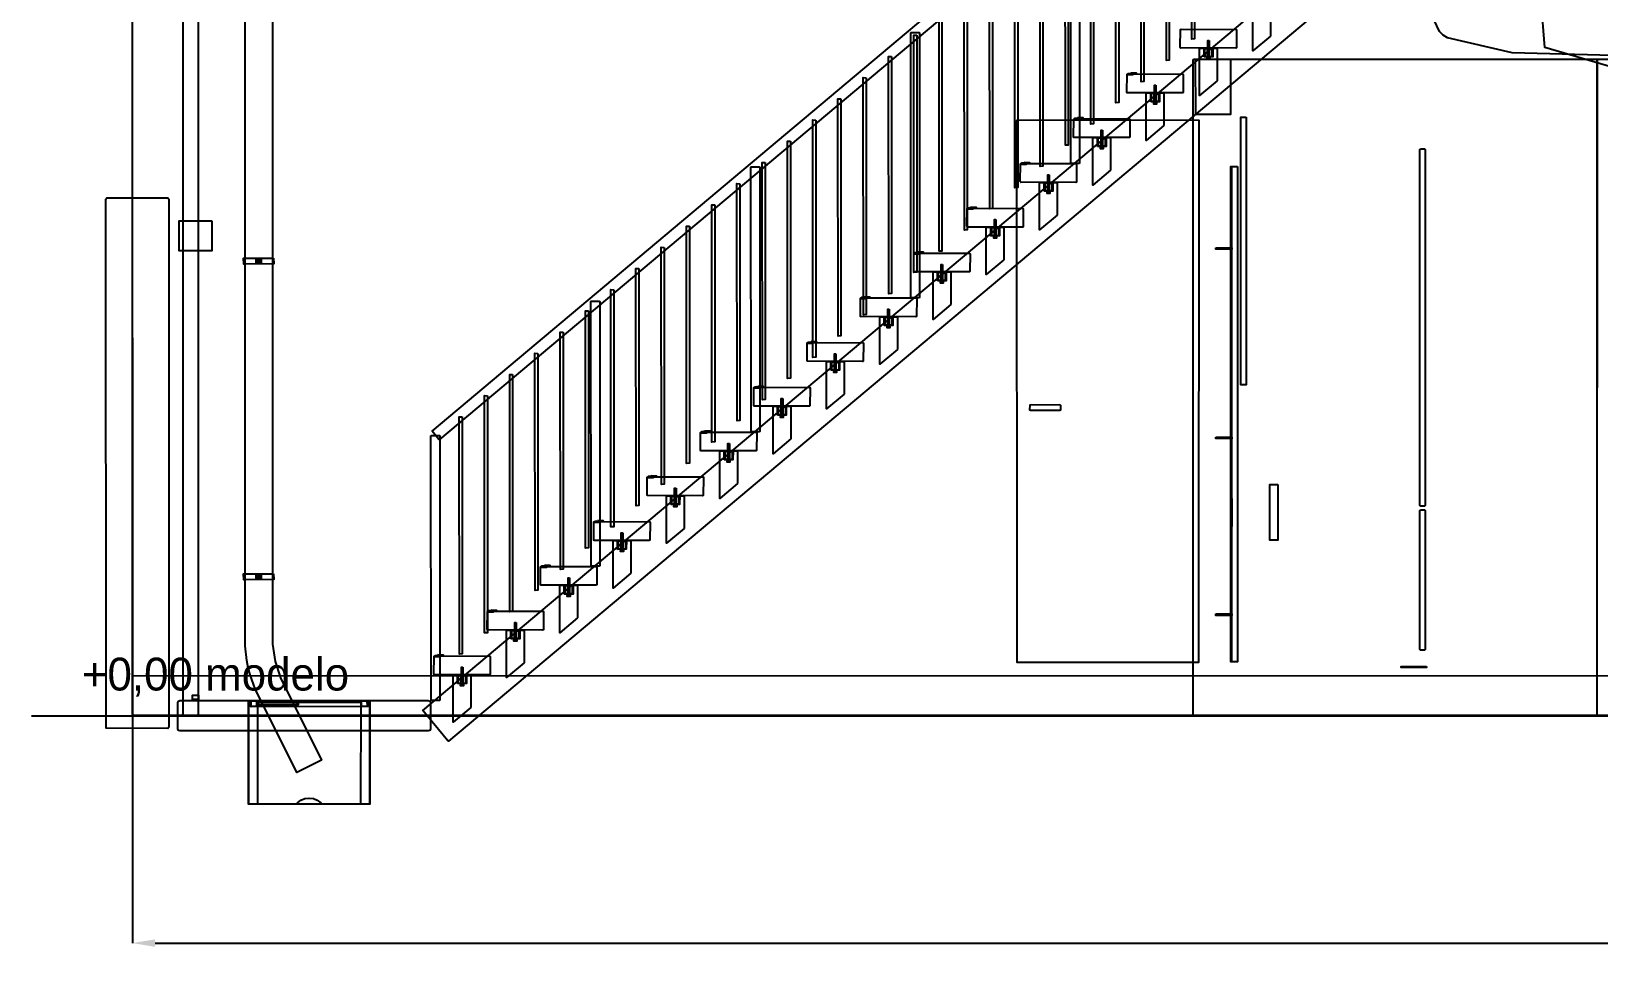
# Model space of a CAD drawing. Header units: metres. Extents: x 359.6 to 413.1, y -1 to 8.9.
# Drawn here: x 359.6 to 365.81, y -0.99 to 2.71 of the extents above; entities that cross this region are included whole.
import ezdxf

# ---------------------------------------------------------------- set-up
doc = ezdxf.new("R2010")
doc.units = ezdxf.units.M
for name, color, linetype in [('COTAS', 4, 'Continuous'), ('TEXTOS', 7, 'Continuous'), ('VISTA', 8, 'Continuous')]:
    doc.layers.add(name, color=color, linetype=linetype)
doc.dimstyles.get("Standard").update_dxf_attribs({"dimtxt": 2.5, "dimasz": 2.5, "dimexe": 1.25, "dimexo": 0.625, "dimtad": 1, "dimcen": 2.5, "dimazin": 3, "dimtfac": 1, "dimtmove": 0, "dimatfit": 3})

# ---------------------------------------------------------------- blocks, each defined once
blk = doc.blocks.new('_CLOSEDFILLED')
at = {"color": 0, "linetype": 'BYBLOCK'}
blk.add_solid([(-1, 0.164), (0, 0), (-1, -0.164)], dxfattribs=at)
blk = doc.blocks.new('*D1')
for p, q in [((360, 0), (360, -0.9)), ((372, 0), (372, -0.9)), ((360.09, -0.9), (365.87, -0.9)), ((366.13, -0.9), (371.91, -0.9))]:
    blk.add_line(p, q)
at = {"layer": 'Defpoints'}
for p in [(360, 0), (372, 0), (360, -0.9)]:
    blk.add_point(p, dxfattribs=at)
at = {"layer": 'COTAS', "xscale": 0.09, "yscale": 0.09, "rotation": 180}
blk.add_blockref('_CLOSEDFILLED', (360, -0.9), dxfattribs=at)
at = {"layer": 'COTAS', "xscale": 0.09, "yscale": 0.09}
blk.add_blockref('_CLOSEDFILLED', (372, -0.9), dxfattribs=at)
at = {"layer": 'COTAS', "insert": (366, -0.9), "char_height": 0.13, "attachment_point": 5}
blk.add_mtext('12', dxfattribs=at)

msp = doc.modelspace()

# ---------------------------------------------------------------- linework, layer by layer
at = {"layer": 'VISTA'}
msp.add_line((359.6, 0), (373.1, 0), dxfattribs=at)
for points in [[(366.555922, 2.59508), (365.46363, 2.625194), (365.208122, 2.684138), (365.190421, 2.694052), (365.176779, 2.709824), (365.154861, 2.753927), (365.154861, 2.753927), (365.102987, 2.846002), (365.096486, 2.862401), (365.097039, 2.88), (365.104609, 2.897599), (365.118679, 2.913998), (365.193068, 2.985687), (365.095, 3.08), (365.095, 8.7), (365.305, 8.7), (365.305, 3.08), (365.215427, 2.993856), (365.297012, 2.913998), (365.315065, 2.870303), (365.47637, 2.834806), (366.564078, 2.80492)], [(360.554652, 6.260019), (360.55531, 0.283766), (360.565171, 0.215385), (360.586904, 0.1498), (360.748846, -0.175577), (360.651154, -0.224423), (360.486596, 0.106554), (360.466416, 0.161932), (360.458829, 0.190281), (360.452927, 0.219028), (360.44619, 0.277585), (360.445348, 6.259981)]]:
    msp.add_lwpolyline(points, dxfattribs=at)
for points in [[(365.73, 8.7), (365.73, 3.13), (365.722639, 2.997972), (365.706949, 2.925148), (365.767016, 2.914248), (365.967277, 2.867657), (366.203037, 2.849971), (369.101975, 2.809988), (369.44, 2.81), (369.44, 2.49), (369.098025, 2.490012), (366.196962, 2.530029), (365.912724, 2.552343), (365.592983, 2.645752), (365.579212, 2.828046), (365.417361, 2.902028), (365.41, 3.13), (365.41, 8.7), (365.73, 8.7)], [(364.984357, 4.316056), (364.986751, 4.31586), (365.013249, 4.283966), (365.013021, 4.281573), (361.215643, 1.093944), (361.213249, 1.09414), (361.186862, 1.127231), (364.984357, 4.316056)], [(364.984357, 4.316056), (364.986751, 4.31586), (365.013249, 4.283966), (365.013021, 4.281573), (361.215643, 1.093944), (361.213249, 1.09414), (361.186862, 1.127231), (364.984357, 4.316056)], [(364.206, 3.6175), (364.206, 2.6795), (364.195, 2.678355), (364.194293, 3.618053), (364.206, 3.6175)], [(364.206, 3.6175), (364.206, 2.6795), (364.195, 2.678355), (364.194293, 3.618053), (364.206, 3.6175)], [(364.106, 3.533553), (364.106, 2.595552), (364.095, 2.594408), (364.094293, 3.534106), (364.106, 3.533553)], [(364.106, 3.533553), (364.106, 2.595552), (364.095, 2.594408), (364.094293, 3.534106), (364.106, 3.533553)], [(364.006, 3.449605), (364.006, 2.511605), (363.995, 2.51046), (363.994293, 3.450158), (364.006, 3.449605)], [(364.006, 3.449605), (364.006, 2.511605), (363.995, 2.51046), (363.994293, 3.450158), (364.006, 3.449605)], [(363.906, 3.365658), (363.906, 2.427658), (363.895, 2.426513), (363.894293, 3.366211), (363.906, 3.365658)], [(363.906, 3.365658), (363.906, 2.427658), (363.895, 2.426513), (363.894293, 3.366211), (363.906, 3.365658)], [(363.715833, 3.234736), (363.717533, 3.236459), (363.749133, 3.236875), (363.750833, 3.235197), (363.750833, 2.188597), (363.749133, 2.186874), (363.716682, 2.186948), (363.715833, 3.234736)], [(363.715833, 3.234736), (363.717533, 3.236459), (363.749133, 3.236875), (363.750833, 3.235197), (363.750833, 2.188597), (363.749133, 2.186874), (363.716682, 2.186948), (363.715833, 3.234736)], [(363.806, 3.281711), (363.806, 2.34371), (363.795, 2.342566), (363.794293, 3.282264), (363.806, 3.281711)], [(363.806, 3.281711), (363.806, 2.34371), (363.795, 2.342566), (363.794293, 3.282264), (363.806, 3.281711)], [(364.94773, 3.2099), (364.950124, 3.209703), (365.049876, 3.08964), (365.049648, 3.087247), (361.252269, -0.0999), (361.251311, -0.100297), (361.251294, -0.100069), (361.252069, -0.09966), (361.251813, -0.099354), (361.249876, -0.099703), (361.150235, 0.021556), (364.94773, 3.2099)], [(364.94773, 3.2099), (364.950124, 3.209703), (365.049876, 3.08964), (365.049648, 3.087247), (361.252269, -0.0999), (361.251311, -0.100297), (361.251294, -0.100069), (361.252069, -0.09966), (361.251813, -0.099354), (361.249876, -0.099703), (361.150235, 0.021556), (364.94773, 3.2099)], [(363.706, 3.197763), (363.706, 2.259763), (363.695, 2.258618), (363.694293, 3.198316), (363.706, 3.197763)], [(363.706, 3.197763), (363.706, 2.259763), (363.695, 2.258618), (363.694293, 3.198316), (363.706, 3.197763)], [(363.606, 3.113816), (363.606, 2.175816), (363.595, 2.174671), (363.594293, 3.114369), (363.606, 3.113816)], [(363.606, 3.113816), (363.606, 2.175816), (363.595, 2.174671), (363.594293, 3.114369), (363.606, 3.113816)], [(360, 2.9955), (360.0045, 3), (371.995501, 3), (372, 2.9955), (372, 0.0045), (371.995501, 0), (360.0045, 0), (360, 0.0045), (360, 2.9955)], [(360, 2.9955), (360.0045, 3), (360.2555, 3), (360.26, 2.9955), (360.26, 0.0045), (360.2555, 0), (360.001318, 0.001318), (360, 2.9955)], [(360, 2.9955), (360.0045, 3), (360.1955, 3), (360.2, 2.9955), (360.2, 0.0045), (360.1955, 0), (360.001318, 0.001318), (360, 2.9955)], [(360, 2.9955), (360.0045, 3), (360.2555, 3), (360.26, 2.9955), (360.26, 0.0045), (360.2555, 0), (360.001318, 0.001318), (360, 2.9955)], [(360, 2.9955), (360.001895, 2.999169), (365.9955, 3), (365.999169, 2.998105), (366, 0.0045), (365.998105, 0.000831), (360.001318, 0.001318), (360, 2.9955)], [(363.506, 3.029869), (363.506, 2.091868), (363.495, 2.090724), (363.494293, 3.030422), (363.506, 3.029869)], [(363.506, 3.029869), (363.506, 2.091868), (363.495, 2.090724), (363.494293, 3.030422), (363.506, 3.029869)], [(363.406, 2.945921), (363.406, 2.007921), (363.395, 2.006776), (363.394293, 2.946474), (363.406, 2.945921)], [(363.406, 2.945921), (363.406, 2.007921), (363.395, 2.006776), (363.394293, 2.946474), (363.406, 2.945921)], [(363.306, 2.861974), (363.306, 1.923974), (363.295, 1.922829), (363.294293, 2.862527), (363.306, 2.861974)], [(363.306, 2.861974), (363.306, 1.923974), (363.295, 1.922829), (363.294293, 2.862527), (363.306, 2.861974)], [(364.507222, 2.691326), (364.437222, 2.632563), (364.437222, 2.820556), (364.507222, 2.820556), (364.507222, 2.691326)], [(364.507222, 2.691326), (364.437222, 2.632563), (364.437222, 2.820556), (364.507222, 2.820556), (364.507222, 2.691326)], [(363.206, 2.778027), (363.206, 1.840026), (363.195, 1.838882), (363.194293, 2.778579), (363.206, 2.778027)], [(363.206, 2.778027), (363.206, 1.840026), (363.195, 1.838882), (363.194293, 2.778579), (363.206, 2.778027)], [(363.0825, 2.70307), (363.0842, 2.704792), (363.1158, 2.705208), (363.1175, 2.70353), (363.1175, 1.65693), (363.1158, 1.655208), (363.083348, 1.655281), (363.0825, 2.70307)], [(363.0825, 2.70307), (363.0842, 2.704792), (363.1158, 2.705208), (363.1175, 2.70353), (363.1175, 1.65693), (363.1158, 1.655208), (363.083348, 1.655281), (363.0825, 2.70307)], [(363.106, 2.694079), (363.106, 1.756079), (363.095, 1.754934), (363.094293, 2.694632), (363.106, 2.694079)], [(363.106, 2.694079), (363.106, 1.756079), (363.095, 1.754934), (363.094293, 2.694632), (363.106, 2.694079)], [(364.153056, 2.718333), (364.371193, 2.717687), (364.372667, 2.714833), (364.372021, 2.644807), (364.369167, 2.643333), (364.15103, 2.64398), (364.149556, 2.646833), (364.150202, 2.71686), (364.153056, 2.718333)], [(364.264111, 2.673333), (364.264111, 2.603333), (364.258111, 2.603333), (364.258513, 2.673333), (364.264111, 2.673333)], [(364.264111, 2.673333), (364.264111, 2.603333), (364.258111, 2.603333), (364.258513, 2.673333), (364.264111, 2.673333)], [(363.006, 2.610132), (363.006, 1.672132), (362.995, 1.670987), (362.994293, 2.610685), (363.006, 2.610132)], [(363.006, 2.610132), (363.006, 1.672132), (362.995, 1.670987), (362.994293, 2.610685), (363.006, 2.610132)], [(364.150844, 2.644622), (364.151302, 2.644363), (364.151302, 2.64508), (364.150844, 2.644622)], [(364.296111, 2.514104), (364.226111, 2.455341), (364.226111, 2.643333), (364.296111, 2.643333), (364.296111, 2.514104)], [(364.296111, 2.514104), (364.226111, 2.455341), (364.226111, 2.643333), (364.296111, 2.643333), (364.296111, 2.514104)], [(364.24369, 2.608334), (364.24369, 2.643333), (364.278533, 2.643333), (364.278312, 2.608481), (364.24369, 2.608334)], [(364.276111, 2.610833), (364.276111, 2.640834), (364.246111, 2.640834), (364.246382, 2.611187), (364.276111, 2.610833)], [(364.266611, 2.608333), (364.266611, 2.599334), (364.255611, 2.599334), (364.256348, 2.608333), (364.266611, 2.608333)], [(364.266611, 2.608333), (364.266611, 2.599334), (364.255611, 2.599334), (364.256348, 2.608333), (364.266611, 2.608333)], [(364.37092, 2.644363), (364.371636, 2.64508), (364.37092, 2.64508), (364.37092, 2.644363)], [(363.954145, 2.546111), (363.975445, 2.545411), (363.974745, 2.541111), (363.95365, 2.541811), (363.954145, 2.546111)], [(364.200831, 2.598105), (364.2045, 2.6), (365.798105, 2.599169), (365.8, 2.5955), (365.799169, 0.001895), (365.7955, 0), (364.201318, 0.001318), (364.200831, 2.598105)], [(364.213, 2.6), (364.349122, 2.599121), (364.349122, 2.380879), (364.210879, 2.380879), (364.21, 2.597), (364.213, 2.6)], [(365.9, 2.6), (365.9, 0), (365.8, 0), (365.8, 2.6), (365.9, 2.6)], [(362.906, 2.526184), (362.906, 1.588184), (362.895, 1.587039), (362.894293, 2.526737), (362.906, 2.526184)], [(362.906, 2.526184), (362.906, 1.588184), (362.895, 1.587039), (362.894293, 2.526737), (362.906, 2.526184)], [(363.941945, 2.541111), (364.160082, 2.540465), (364.161556, 2.537611), (364.16091, 2.467585), (364.158056, 2.466111), (363.939919, 2.466757), (363.938445, 2.469611), (363.939091, 2.539637), (363.941945, 2.541111)], [(363.940191, 2.539365), (363.940191, 2.540081), (363.939475, 2.539365), (363.940191, 2.539365)], [(363.961889, 2.543111), (363.961889, 2.537111), (363.943889, 2.537111), (363.943889, 2.543111), (363.961889, 2.543111)], [(364.053, 2.496111), (364.053, 2.426111), (364.047, 2.426111), (364.047402, 2.496111), (364.053, 2.496111)], [(364.053, 2.496111), (364.053, 2.426111), (364.047, 2.426111), (364.047402, 2.496111), (364.053, 2.496111)], [(364.160267, 2.539823), (364.159809, 2.540081), (364.159809, 2.539365), (364.160267, 2.539823)], [(362.806, 2.442237), (362.806, 1.504237), (362.795, 1.503092), (362.794293, 2.44279), (362.806, 2.442237)], [(362.806, 2.442237), (362.806, 1.504237), (362.795, 1.503092), (362.794293, 2.44279), (362.806, 2.442237)], [(363.939733, 2.467399), (363.940191, 2.467141), (363.940191, 2.467858), (363.939733, 2.467399)], [(364.085, 2.336882), (364.015, 2.278119), (364.015, 2.466111), (364.085, 2.466111), (364.085, 2.336882)], [(364.085, 2.336882), (364.015, 2.278119), (364.015, 2.466111), (364.085, 2.466111), (364.085, 2.336882)], [(364.032579, 2.431111), (364.032579, 2.466111), (364.067421, 2.466111), (364.067201, 2.431258), (364.032579, 2.431111)], [(364.065, 2.433611), (364.065, 2.463611), (364.035, 2.463611), (364.035, 2.433611), (364.065, 2.433611)], [(364.0555, 2.431111), (364.0555, 2.422111), (364.0445, 2.422111), (364.045237, 2.431111), (364.0555, 2.431111)], [(364.0555, 2.431111), (364.0555, 2.422111), (364.0445, 2.422111), (364.045237, 2.431111), (364.0555, 2.431111)], [(364.159809, 2.467141), (364.160525, 2.467858), (364.159809, 2.467858), (364.159809, 2.467141)], [(362.706, 2.358289), (362.706, 1.42029), (362.695, 1.419145), (362.694293, 2.358843), (362.706, 2.358289)], [(362.706, 2.358289), (362.706, 1.42029), (362.695, 1.419145), (362.694293, 2.358843), (362.706, 2.358289)], [(363.506373, 2.36), (364.223382, 2.358526), (364.222554, 0.210646), (363.503521, 0.211474), (363.502875, 2.3565), (363.506373, 2.36)], [(363.730833, 2.363889), (363.948971, 2.363243), (363.949798, 2.362415), (363.950444, 2.360389), (363.949798, 2.290363), (363.946944, 2.288889), (363.728807, 2.289535), (363.727333, 2.292389), (363.727979, 2.362415), (363.730833, 2.363889)], [(363.72908, 2.362142), (363.72908, 2.362859), (363.728364, 2.362142), (363.72908, 2.362142)], [(363.750778, 2.365889), (363.750778, 2.359889), (363.732778, 2.359889), (363.732778, 2.365889), (363.750778, 2.365889)], [(363.743033, 2.368889), (363.764333, 2.368189), (363.763633, 2.363889), (363.742538, 2.364589), (363.743033, 2.368889)], [(363.949156, 2.362601), (363.948698, 2.362859), (363.948698, 2.362142), (363.949156, 2.362601)], [(363.949417, 2.362525), (363.949417, 2.362525), (363.949156, 2.362601), (363.949417, 2.362525)], [(364.41, 2.37), (364.41, 1.31), (364.39, 1.31), (364.39, 2.37), (364.41, 2.37)], [(363.841889, 2.318889), (363.841889, 2.248889), (363.835889, 2.248889), (363.836291, 2.318889), (363.841889, 2.318889)], [(363.841889, 2.318889), (363.841889, 2.248889), (363.835889, 2.248889), (363.836291, 2.318889), (363.841889, 2.318889)], [(362.606, 2.274342), (362.606, 1.336342), (362.595, 1.335197), (362.594293, 2.274895), (362.606, 2.274342)], [(362.606, 2.274342), (362.606, 1.336342), (362.595, 1.335197), (362.594293, 2.274895), (362.606, 2.274342)], [(363.728621, 2.290177), (363.72908, 2.289919), (363.72908, 2.290635), (363.728621, 2.290177)], [(363.873889, 2.159659), (363.803889, 2.100896), (363.803889, 2.288889), (363.873889, 2.288889), (363.873889, 2.159659)], [(363.873889, 2.159659), (363.803889, 2.100896), (363.803889, 2.288889), (363.873889, 2.288889), (363.873889, 2.159659)], [(363.821467, 2.253889), (363.821467, 2.288889), (363.85631, 2.288889), (363.856089, 2.254036), (363.821467, 2.253889)], [(363.853889, 2.256389), (363.853889, 2.286389), (363.823889, 2.286389), (363.82416, 2.256742), (363.853889, 2.256389)], [(363.844389, 2.253889), (363.844389, 2.244889), (363.833389, 2.244889), (363.834126, 2.253889), (363.844389, 2.253889)], [(363.844389, 2.253889), (363.844389, 2.244889), (363.833389, 2.244889), (363.834126, 2.253889), (363.844389, 2.253889)], [(363.948698, 2.289919), (363.949414, 2.290635), (363.948698, 2.290635), (363.948698, 2.289919)], [(365.101, 2.245), (365.117, 2.245), (365.12, 2.242), (365.12, 0.833), (365.117, 0.83), (365.101, 0.83), (365.098, 0.833), (365.098, 2.242), (365.101, 2.245)], [(362.449167, 2.171403), (362.450867, 2.173126), (362.482467, 2.173541), (362.484167, 2.171864), (362.484167, 1.125264), (362.482467, 1.123541), (362.450015, 1.123615), (362.449167, 2.171403)], [(362.449167, 2.171403), (362.450867, 2.173126), (362.482467, 2.173541), (362.484167, 2.171864), (362.484167, 1.125264), (362.482467, 1.123541), (362.450015, 1.123615), (362.449167, 2.171403)], [(362.506, 2.190395), (362.506, 1.252395), (362.495, 1.25125), (362.494293, 2.190948), (362.506, 2.190395)], [(362.506, 2.190395), (362.506, 1.252395), (362.495, 1.25125), (362.494293, 2.190948), (362.506, 2.190395)], [(363.519722, 2.186666), (363.737859, 2.18602), (363.739333, 2.183167), (363.738687, 2.11314), (363.735833, 2.111667), (363.517696, 2.112313), (363.516222, 2.115167), (363.516868, 2.185193), (363.519722, 2.186666)], [(363.517969, 2.18492), (363.517969, 2.185637), (363.517252, 2.18492), (363.517969, 2.18492)], [(363.539667, 2.188667), (363.539667, 2.182667), (363.521667, 2.182667), (363.521667, 2.188667), (363.539667, 2.188667)], [(363.531922, 2.191667), (363.553222, 2.190967), (363.552522, 2.186666), (363.531427, 2.187366), (363.531922, 2.191667)], [(363.738045, 2.185378), (363.737587, 2.185637), (363.737587, 2.18492), (363.738045, 2.185378)], [(364.353, 2.175), (364.353, 0.213), (364.35, 0.213), (364.35, 2.175), (364.353, 2.175)], [(364.376, 2.175), (364.376, 0.213), (364.353, 0.213), (364.353, 2.175), (364.376, 2.175)], [(364.376, 2.175), (364.376, 0.213), (364.353, 0.213), (364.353, 2.175), (364.376, 2.175)], [(363.51751, 2.112955), (363.517969, 2.112697), (363.517969, 2.113413), (363.51751, 2.112955)], [(363.662778, 1.982437), (363.592778, 1.923674), (363.592778, 2.111667), (363.662778, 2.111667), (363.662778, 1.982437)], [(363.662778, 1.982437), (363.592778, 1.923674), (363.592778, 2.111667), (363.662778, 2.111667), (363.662778, 1.982437)], [(363.610356, 2.076667), (363.610356, 2.111667), (363.645199, 2.111667), (363.644978, 2.076814), (363.610356, 2.076667)], [(363.630778, 2.141667), (363.630778, 2.071667), (363.624778, 2.071667), (363.62518, 2.141667), (363.630778, 2.141667)], [(363.630778, 2.141667), (363.630778, 2.071667), (363.624778, 2.071667), (363.62518, 2.141667), (363.630778, 2.141667)], [(363.737587, 2.112697), (363.738303, 2.113413), (363.737587, 2.113413), (363.737587, 2.112697)], [(359.895, 2.0455), (359.8995, 2.05), (360.1405, 2.05), (360.145, 2.0455), (360.145, -0.0455), (360.1405, -0.05), (359.896318, -0.048682), (359.895, 2.0455)], [(362.406, 2.106447), (362.406, 1.168447), (362.395, 1.167303), (362.394293, 2.107001), (362.406, 2.106447)], [(362.406, 2.106447), (362.406, 1.168447), (362.395, 1.167303), (362.394293, 2.107001), (362.406, 2.106447)], [(363.642778, 2.079167), (363.642778, 2.109167), (363.612778, 2.109167), (363.613049, 2.07952), (363.642778, 2.079167)], [(363.633278, 2.076667), (363.633278, 2.067667), (363.622278, 2.067667), (363.623015, 2.076667), (363.633278, 2.076667)], [(363.633278, 2.076667), (363.633278, 2.067667), (363.622278, 2.067667), (363.623015, 2.076667), (363.633278, 2.076667)], [(362.306, 2.0225), (362.306, 1.0845), (362.295, 1.083355), (362.294293, 2.023053), (362.306, 2.0225)], [(362.306, 2.0225), (362.306, 1.0845), (362.295, 1.083355), (362.294293, 2.023053), (362.306, 2.0225)], [(363.306585, 2.008798), (363.308611, 2.009444), (363.526748, 2.008798), (363.528222, 2.005944), (363.527576, 1.935918), (363.524722, 1.934444), (363.306585, 1.935091), (363.305111, 1.937944), (363.305757, 2.007971), (363.306585, 2.008798)], [(363.306475, 2.008417), (363.306475, 2.008417), (363.306399, 2.008156), (363.306475, 2.008417)], [(363.306858, 2.007698), (363.306858, 2.008414), (363.306399, 2.008156), (363.306858, 2.007698)], [(363.328556, 2.011445), (363.328556, 2.005445), (363.310555, 2.005445), (363.310555, 2.011445), (363.328556, 2.011445)], [(363.320811, 2.014445), (363.342111, 2.013745), (363.341411, 2.009444), (363.320316, 2.010144), (363.320811, 2.014445)], [(363.526934, 2.008156), (363.526476, 2.008414), (363.526476, 2.007698), (363.526934, 2.008156)], [(360.314414, 1.959414), (360.314414, 1.840586), (360.185586, 1.840586), (360.185586, 1.959414), (360.314414, 1.959414)], [(362.206, 1.938553), (362.206, 1.000553), (362.195, 0.999408), (362.194293, 1.939106), (362.206, 1.938553)], [(362.206, 1.938553), (362.206, 1.000553), (362.195, 0.999408), (362.194293, 1.939106), (362.206, 1.938553)], [(363.306399, 1.935733), (363.306858, 1.935475), (363.306858, 1.936191), (363.306399, 1.935733)], [(363.306475, 1.935472), (363.306475, 1.935472), (363.306399, 1.935733), (363.306475, 1.935472)], [(363.451667, 1.805215), (363.381667, 1.746452), (363.381667, 1.934444), (363.451667, 1.934444), (363.451667, 1.805215)], [(363.451667, 1.805215), (363.381667, 1.746452), (363.381667, 1.934444), (363.451667, 1.934444), (363.451667, 1.805215)], [(363.399245, 1.899444), (363.399245, 1.934444), (363.434088, 1.934444), (363.433867, 1.899592), (363.399245, 1.899444)], [(363.431667, 1.901944), (363.431667, 1.931944), (363.401667, 1.931944), (363.401667, 1.901944), (363.431667, 1.901944)], [(363.419667, 1.964444), (363.419667, 1.894444), (363.413667, 1.894444), (363.414069, 1.964444), (363.419667, 1.964444)], [(363.419667, 1.964444), (363.419667, 1.894444), (363.413667, 1.894444), (363.414069, 1.964444), (363.419667, 1.964444)], [(363.526476, 1.935475), (363.527192, 1.936191), (363.526476, 1.936191), (363.526476, 1.935475)], [(363.422167, 1.899444), (363.422167, 1.890444), (363.411167, 1.890444), (363.411904, 1.899444), (363.422167, 1.899444)], [(363.422167, 1.899444), (363.422167, 1.890444), (363.411167, 1.890444), (363.411904, 1.899444), (363.422167, 1.899444)], [(360.559, 1.812), (360.56, 1.789), (360.441, 1.788), (360.440293, 1.811707), (360.559, 1.812)], [(360.559, 1.812), (360.56, 1.789), (360.441, 1.788), (360.440293, 1.811707), (360.559, 1.812)], [(360.509707, 1.809707), (360.509707, 1.790293), (360.490293, 1.790293), (360.490293, 1.809707), (360.509707, 1.809707)], [(360.50483, 1.801294), (360.501294, 1.79517), (360.49517, 1.798706), (360.498706, 1.80483), (360.50483, 1.801294)], [(362.106, 1.854605), (362.106, 0.916605), (362.095, 0.91546), (362.094293, 1.855158), (362.106, 1.854605)], [(362.106, 1.854605), (362.106, 0.916605), (362.095, 0.91546), (362.094293, 1.855158), (362.106, 1.854605)], [(363.0975, 1.832222), (363.315637, 1.831576), (363.317111, 1.828722), (363.316465, 1.758696), (363.313611, 1.757222), (363.095474, 1.757868), (363.094, 1.760722), (363.094646, 1.830748), (363.0975, 1.832222)], [(363.095746, 1.830476), (363.095746, 1.831192), (363.09503, 1.830476), (363.095746, 1.830476)], [(363.117445, 1.834222), (363.117445, 1.828222), (363.099444, 1.828222), (363.099444, 1.834222), (363.117445, 1.834222)], [(363.1097, 1.837222), (363.131, 1.836522), (363.1303, 1.832222), (363.109205, 1.832922), (363.1097, 1.837222)], [(363.315823, 1.830934), (363.315365, 1.831192), (363.315365, 1.830476), (363.315823, 1.830934)], [(364.29, 1.853), (364.354, 1.853), (364.354, 1.847), (364.29, 1.847402), (364.29, 1.853)], [(362.006, 1.770658), (362.006, 0.832658), (361.995, 0.831513), (361.994293, 1.771211), (362.006, 1.770658)], [(362.006, 1.770658), (362.006, 0.832658), (361.995, 0.831513), (361.994293, 1.771211), (362.006, 1.770658)], [(363.095288, 1.75851), (363.095746, 1.758252), (363.095746, 1.758969), (363.095288, 1.75851)], [(363.240556, 1.627993), (363.170555, 1.569229), (363.170555, 1.757222), (363.240556, 1.757222), (363.240556, 1.627993)], [(363.240556, 1.627993), (363.170555, 1.569229), (363.170555, 1.757222), (363.240556, 1.757222), (363.240556, 1.627993)], [(363.188134, 1.722222), (363.188134, 1.757222), (363.222977, 1.757222), (363.222756, 1.722369), (363.188134, 1.722222)], [(363.220556, 1.724722), (363.220556, 1.754722), (363.190555, 1.754722), (363.190826, 1.725075), (363.220556, 1.724722)], [(363.208555, 1.787222), (363.208555, 1.717222), (363.202555, 1.717222), (363.202957, 1.787222), (363.208555, 1.787222)], [(363.208555, 1.787222), (363.208555, 1.717222), (363.202555, 1.717222), (363.202957, 1.787222), (363.208555, 1.787222)], [(363.315365, 1.758252), (363.316081, 1.758969), (363.315365, 1.758969), (363.315365, 1.758252)], [(361.906, 1.686711), (361.906, 0.748711), (361.895, 0.747566), (361.894293, 1.687264), (361.906, 1.686711)], [(361.906, 1.686711), (361.906, 0.748711), (361.895, 0.747566), (361.894293, 1.687264), (361.906, 1.686711)], [(363.211056, 1.722222), (363.211056, 1.713222), (363.200055, 1.713222), (363.200792, 1.722222), (363.211056, 1.722222)], [(363.211056, 1.722222), (363.211056, 1.713222), (363.200055, 1.713222), (363.200792, 1.722222), (363.211056, 1.722222)], [(361.815833, 1.639736), (361.817533, 1.641459), (361.849133, 1.641875), (361.850833, 1.640197), (361.850833, 0.593597), (361.849133, 0.591875), (361.816682, 0.591948), (361.815833, 1.639736)], [(361.815833, 1.639736), (361.817533, 1.641459), (361.849133, 1.641875), (361.850833, 1.640197), (361.850833, 0.593597), (361.849133, 0.591875), (361.816682, 0.591948), (361.815833, 1.639736)], [(362.886389, 1.655), (363.104526, 1.654354), (363.106, 1.6515), (363.105354, 1.581474), (363.1025, 1.58), (362.884363, 1.580646), (362.883535, 1.581474), (362.882889, 1.5835), (362.883535, 1.653526), (362.886389, 1.655)], [(362.884635, 1.653254), (362.884635, 1.65397), (362.883919, 1.653254), (362.884635, 1.653254)], [(362.906333, 1.657), (362.906333, 1.651), (362.888333, 1.651), (362.888333, 1.657), (362.906333, 1.657)], [(362.898589, 1.66), (362.919889, 1.6593), (362.919189, 1.655), (362.898094, 1.6557), (362.898589, 1.66)], [(363.104712, 1.653712), (363.104254, 1.65397), (363.104254, 1.653254), (363.104712, 1.653712)], [(361.806, 1.602763), (361.806, 0.664763), (361.795, 0.663618), (361.794293, 1.603316), (361.806, 1.602763)], [(361.806, 1.602763), (361.806, 0.664763), (361.795, 0.663618), (361.794293, 1.603316), (361.806, 1.602763)], [(362.883916, 1.581364), (362.883916, 1.581364), (362.884177, 1.581288), (362.883916, 1.581364)], [(362.884177, 1.581288), (362.884635, 1.58103), (362.884635, 1.581746), (362.884177, 1.581288)], [(363.029444, 1.45077), (362.959444, 1.392007), (362.959444, 1.58), (363.029444, 1.58), (363.029444, 1.45077)], [(363.029444, 1.45077), (362.959444, 1.392007), (362.959444, 1.58), (363.029444, 1.58), (363.029444, 1.45077)], [(362.977023, 1.545), (362.977023, 1.58), (363.011866, 1.58), (363.011645, 1.545147), (362.977023, 1.545)], [(363.009444, 1.5475), (363.009444, 1.5775), (362.979444, 1.5775), (362.979444, 1.5475), (363.009444, 1.5475)], [(362.997444, 1.61), (362.997444, 1.54), (362.991444, 1.54), (362.991846, 1.61), (362.997444, 1.61)], [(362.997444, 1.61), (362.997444, 1.54), (362.991444, 1.54), (362.991846, 1.61), (362.997444, 1.61)], [(363.104254, 1.58103), (363.10497, 1.581746), (363.104254, 1.581746), (363.104254, 1.58103)], [(361.706, 1.518816), (361.706, 0.580816), (361.695, 0.579671), (361.694293, 1.519369), (361.706, 1.518816)], [(361.706, 1.518816), (361.706, 0.580816), (361.695, 0.579671), (361.694293, 1.519369), (361.706, 1.518816)], [(362.999944, 1.545), (362.999944, 1.536), (362.988944, 1.536), (362.989681, 1.545), (362.999944, 1.545)], [(362.999944, 1.545), (362.999944, 1.536), (362.988944, 1.536), (362.989681, 1.545), (362.999944, 1.545)], [(361.606, 1.434868), (361.606, 0.496868), (361.595, 0.495724), (361.594293, 1.435421), (361.606, 1.434868)], [(361.606, 1.434868), (361.606, 0.496868), (361.595, 0.495724), (361.594293, 1.435421), (361.606, 1.434868)], [(362.675278, 1.477778), (362.893415, 1.477132), (362.894889, 1.474278), (362.894243, 1.404252), (362.891389, 1.402778), (362.673252, 1.403424), (362.671778, 1.406278), (362.672424, 1.476304), (362.675278, 1.477778)], [(362.673524, 1.476031), (362.673524, 1.476748), (362.672808, 1.476031), (362.673524, 1.476031)], [(362.695222, 1.479778), (362.695222, 1.473778), (362.677222, 1.473778), (362.677222, 1.479778), (362.695222, 1.479778)], [(362.687478, 1.482778), (362.708778, 1.482078), (362.708078, 1.477778), (362.686983, 1.478478), (362.687478, 1.482778)], [(362.786333, 1.432778), (362.786333, 1.362778), (362.780333, 1.362778), (362.780735, 1.432778), (362.786333, 1.432778)], [(362.786333, 1.432778), (362.786333, 1.362778), (362.780333, 1.362778), (362.780735, 1.432778), (362.786333, 1.432778)], [(362.893601, 1.47649), (362.893142, 1.476748), (362.893142, 1.476031), (362.893601, 1.47649)], [(362.673066, 1.404066), (362.673524, 1.403808), (362.673524, 1.404524), (362.673066, 1.404066)], [(362.818333, 1.273548), (362.748333, 1.214785), (362.748333, 1.402778), (362.818333, 1.402778), (362.818333, 1.273548)], [(362.818333, 1.273548), (362.748333, 1.214785), (362.748333, 1.402778), (362.818333, 1.402778), (362.818333, 1.273548)], [(362.765912, 1.367778), (362.765912, 1.402778), (362.800755, 1.402778), (362.800534, 1.367925), (362.765912, 1.367778)], [(362.798333, 1.370278), (362.798333, 1.400278), (362.768333, 1.400278), (362.768604, 1.370631), (362.798333, 1.370278)], [(362.788833, 1.367778), (362.788833, 1.358778), (362.777833, 1.358778), (362.77857, 1.367778), (362.788833, 1.367778)], [(362.788833, 1.367778), (362.788833, 1.358778), (362.777833, 1.358778), (362.77857, 1.367778), (362.788833, 1.367778)], [(362.893142, 1.403808), (362.893859, 1.404524), (362.893142, 1.404524), (362.893142, 1.403808)], [(362.893862, 1.404142), (362.893601, 1.404066), (362.893862, 1.404142), (362.893862, 1.404142)], [(361.506, 1.350921), (361.506, 0.412921), (361.495, 0.411776), (361.494293, 1.351474), (361.506, 1.350921)], [(361.506, 1.350921), (361.506, 0.412921), (361.495, 0.411776), (361.494293, 1.351474), (361.506, 1.350921)], [(362.476367, 1.305556), (362.497667, 1.304856), (362.496967, 1.300556), (362.475872, 1.301256), (362.476367, 1.305556)], [(361.406, 1.266974), (361.406, 0.328974), (361.395, 0.327829), (361.394293, 1.267527), (361.406, 1.266974)], [(361.406, 1.266974), (361.406, 0.328974), (361.395, 0.327829), (361.394293, 1.267527), (361.406, 1.266974)], [(362.464167, 1.300556), (362.682304, 1.299909), (362.683778, 1.297056), (362.683132, 1.227029), (362.680278, 1.225556), (362.462141, 1.226202), (362.461313, 1.227029), (362.460667, 1.229056), (362.461313, 1.299082), (362.464167, 1.300556)], [(362.462413, 1.298809), (362.462413, 1.299525), (362.461697, 1.298809), (362.462413, 1.298809)], [(362.484111, 1.302556), (362.484111, 1.296556), (362.466111, 1.296556), (362.466111, 1.302556), (362.484111, 1.302556)], [(362.575222, 1.255556), (362.575222, 1.185556), (362.569222, 1.185556), (362.569624, 1.255556), (362.575222, 1.255556)], [(362.575222, 1.255556), (362.575222, 1.185556), (362.569222, 1.185556), (362.569624, 1.255556), (362.575222, 1.255556)], [(362.68249, 1.299267), (362.682031, 1.299525), (362.682031, 1.298809), (362.68249, 1.299267)], [(361.306, 1.183026), (361.306, 0.245026), (361.295, 0.243882), (361.294293, 1.183579), (361.306, 1.183026)], [(361.306, 1.183026), (361.306, 0.245026), (361.295, 0.243882), (361.294293, 1.183579), (361.306, 1.183026)], [(362.461694, 1.226919), (362.461694, 1.226919), (362.461955, 1.226844), (362.461694, 1.226919)], [(362.461955, 1.226844), (362.462413, 1.226586), (362.462413, 1.227302), (362.461955, 1.226844)], [(362.607222, 1.096326), (362.537222, 1.037563), (362.537222, 1.225556), (362.607222, 1.225556), (362.607222, 1.096326)], [(362.607222, 1.096326), (362.537222, 1.037563), (362.537222, 1.225556), (362.607222, 1.225556), (362.607222, 1.096326)], [(362.554801, 1.190555), (362.554801, 1.225556), (362.589644, 1.225556), (362.589423, 1.190703), (362.554801, 1.190555)], [(362.587222, 1.193056), (362.587222, 1.223055), (362.557222, 1.223055), (362.557493, 1.193408), (362.587222, 1.193056)], [(362.577722, 1.190556), (362.577722, 1.181556), (362.566722, 1.181556), (362.567459, 1.190556), (362.577722, 1.190556)], [(362.577722, 1.190556), (362.577722, 1.181556), (362.566722, 1.181556), (362.567459, 1.190556), (362.577722, 1.190556)], [(362.682031, 1.226586), (362.682748, 1.227302), (362.682031, 1.227302), (362.682031, 1.226586)], [(362.682751, 1.226919), (362.68249, 1.226844), (362.682751, 1.226919), (362.682751, 1.226919)], [(363.673239, 1.232), (363.675238, 1.23), (363.675238, 1.21), (363.673239, 1.208), (363.556417, 1.208), (363.554418, 1.21), (363.555003, 1.231414), (363.673239, 1.232)], [(362.253056, 1.123333), (362.471193, 1.122687), (362.472021, 1.12186), (362.472667, 1.119833), (362.472021, 1.049807), (362.469167, 1.048333), (362.251029, 1.04898), (362.249556, 1.051833), (362.250202, 1.12186), (362.253056, 1.123333)], [(362.251302, 1.121587), (362.251302, 1.122303), (362.250586, 1.121587), (362.251302, 1.121587)], [(362.273, 1.125333), (362.273, 1.119333), (362.255, 1.119333), (362.255, 1.125333), (362.273, 1.125333)], [(362.265256, 1.128333), (362.286556, 1.127633), (362.285856, 1.123333), (362.264761, 1.124033), (362.265256, 1.128333)], [(362.471379, 1.122045), (362.47092, 1.122303), (362.47092, 1.121587), (362.471379, 1.122045)], [(362.47164, 1.12197), (362.47164, 1.12197), (362.471379, 1.122045), (362.47164, 1.12197)], [(361.1825, 1.1083), (361.1842, 1.11), (361.2158, 1.110208), (361.2175, 1.10853), (361.2175, 0.06193), (361.2158, 0.060208), (361.183348, 0.0605), (361.1825, 1.1083)], [(361.1825, 1.1083), (361.1842, 1.11), (361.2158, 1.110208), (361.2175, 1.10853), (361.2175, 0.06193), (361.2158, 0.060208), (361.183348, 0.0605), (361.1825, 1.1083)], [(362.364111, 1.078333), (362.364111, 1.008333), (362.358111, 1.008333), (362.358513, 1.078333), (362.364111, 1.078333)], [(362.364111, 1.078333), (362.364111, 1.008333), (362.358111, 1.008333), (362.358513, 1.078333), (362.364111, 1.078333)], [(364.29, 1.103), (364.354, 1.103), (364.354, 1.097), (364.29, 1.097402), (364.29, 1.103)], [(362.250844, 1.049622), (362.251302, 1.049363), (362.251302, 1.05008), (362.250844, 1.049622)], [(362.396111, 0.919104), (362.326111, 0.860341), (362.326111, 1.048333), (362.396111, 1.048333), (362.396111, 0.919104)], [(362.396111, 0.919104), (362.326111, 0.860341), (362.326111, 1.048333), (362.396111, 1.048333), (362.396111, 0.919104)], [(362.34369, 1.013333), (362.34369, 1.048333), (362.378533, 1.048333), (362.378312, 1.013481), (362.34369, 1.013333)], [(362.376111, 1.015833), (362.376111, 1.045833), (362.346111, 1.045833), (362.346382, 1.016186), (362.376111, 1.015833)], [(362.366611, 1.013333), (362.366611, 1.004333), (362.355611, 1.004333), (362.356348, 1.013333), (362.366611, 1.013333)], [(362.366611, 1.013333), (362.366611, 1.004333), (362.355611, 1.004333), (362.356348, 1.013333), (362.366611, 1.013333)], [(362.47092, 1.049363), (362.471637, 1.05008), (362.47092, 1.05008), (362.47092, 1.049363)], [(362.041945, 0.946111), (362.260082, 0.945465), (362.261556, 0.942611), (362.26091, 0.872585), (362.258056, 0.871111), (362.039918, 0.871757), (362.038445, 0.874611), (362.039091, 0.944637), (362.041945, 0.946111)], [(362.039472, 0.944747), (362.039733, 0.944823), (362.039472, 0.944747), (362.039472, 0.944747)], [(362.040191, 0.944365), (362.040191, 0.945081), (362.039475, 0.944365), (362.040191, 0.944365)], [(362.061889, 0.948111), (362.061889, 0.942111), (362.043889, 0.942111), (362.043889, 0.948111), (362.061889, 0.948111)], [(362.054145, 0.951111), (362.075444, 0.950411), (362.074744, 0.946111), (362.05365, 0.946811), (362.054145, 0.951111)], [(362.260267, 0.944823), (362.259809, 0.945081), (362.259809, 0.944365), (362.260267, 0.944823)], [(362.039733, 0.872399), (362.040191, 0.872141), (362.040191, 0.872858), (362.039733, 0.872399)], [(362.185, 0.741882), (362.115, 0.683119), (362.115, 0.871111), (362.185, 0.871111), (362.185, 0.741882)], [(362.185, 0.741882), (362.115, 0.683119), (362.115, 0.871111), (362.185, 0.871111), (362.185, 0.741882)], [(362.132579, 0.836111), (362.132579, 0.871111), (362.167422, 0.871111), (362.167201, 0.836258), (362.132579, 0.836111)], [(362.153, 0.901111), (362.153, 0.831111), (362.147, 0.831111), (362.147402, 0.901111), (362.153, 0.901111)], [(362.153, 0.901111), (362.153, 0.831111), (362.147, 0.831111), (362.147402, 0.901111), (362.153, 0.901111)], [(362.259809, 0.872141), (362.260525, 0.872858), (362.259809, 0.872858), (362.259809, 0.872141)], [(364.536, 0.916), (364.536, 0.695), (364.504, 0.695), (364.504, 0.916), (364.536, 0.916)], [(362.165, 0.838611), (362.165, 0.868611), (362.135, 0.868611), (362.135271, 0.838964), (362.165, 0.838611)], [(362.1555, 0.836111), (362.1555, 0.827111), (362.1445, 0.827111), (362.145237, 0.836111), (362.1555, 0.836111)], [(362.1555, 0.836111), (362.1555, 0.827111), (362.1445, 0.827111), (362.145237, 0.836111), (362.1555, 0.836111)], [(364.354, 0.86), (364.354, 0.75), (364.35, 0.75), (364.35, 0.86), (364.354, 0.86)], [(364.354, 0.86), (364.354, 0.75), (364.35, 0.75), (364.35, 0.86), (364.354, 0.86)], [(365.101, 0.816), (365.117, 0.816), (365.12, 0.813), (365.12, 0.263), (365.117, 0.26), (365.101, 0.26), (365.098, 0.263), (365.098, 0.813), (365.101, 0.816)], [(361.830833, 0.768889), (362.048971, 0.768243), (362.050444, 0.765389), (362.049798, 0.695363), (362.046944, 0.693889), (361.828807, 0.694535), (361.827333, 0.697389), (361.82798, 0.767415), (361.830833, 0.768889)], [(361.82908, 0.767142), (361.82908, 0.767859), (361.828364, 0.767142), (361.82908, 0.767142)], [(361.850778, 0.770889), (361.850778, 0.764889), (361.832778, 0.764889), (361.832778, 0.770889), (361.850778, 0.770889)], [(361.843033, 0.773889), (361.864333, 0.773189), (361.863633, 0.768889), (361.842538, 0.769589), (361.843033, 0.773889)], [(362.049156, 0.767601), (362.048698, 0.767859), (362.048698, 0.767142), (362.049156, 0.767601)], [(361.828622, 0.695177), (361.82908, 0.694919), (361.82908, 0.695635), (361.828622, 0.695177)], [(361.973889, 0.564659), (361.903889, 0.505896), (361.903889, 0.693889), (361.973889, 0.693889), (361.973889, 0.564659)], [(361.973889, 0.564659), (361.903889, 0.505896), (361.903889, 0.693889), (361.973889, 0.693889), (361.973889, 0.564659)], [(361.921467, 0.658889), (361.921467, 0.693889), (361.95631, 0.693889), (361.956089, 0.659036), (361.921467, 0.658889)], [(361.953889, 0.661389), (361.953889, 0.691389), (361.923889, 0.691389), (361.923889, 0.661389), (361.953889, 0.661389)], [(361.941889, 0.723889), (361.941889, 0.653889), (361.935889, 0.653889), (361.936291, 0.723889), (361.941889, 0.723889)], [(361.941889, 0.723889), (361.941889, 0.653889), (361.935889, 0.653889), (361.936291, 0.723889), (361.941889, 0.723889)], [(362.048698, 0.694919), (362.049414, 0.695635), (362.048698, 0.695635), (362.048698, 0.694919)], [(361.944389, 0.658889), (361.944389, 0.649889), (361.933389, 0.649889), (361.934126, 0.658889), (361.944389, 0.658889)], [(361.944389, 0.658889), (361.944389, 0.649889), (361.933389, 0.649889), (361.934126, 0.658889), (361.944389, 0.658889)], [(360.559, 0.562), (360.56, 0.539), (360.441, 0.538), (360.440293, 0.561707), (360.559, 0.562)], [(360.559, 0.562), (360.56, 0.539), (360.441, 0.538), (360.440293, 0.561707), (360.559, 0.562)], [(360.509707, 0.559707), (360.509707, 0.540293), (360.490293, 0.540293), (360.490293, 0.559707), (360.509707, 0.559707)], [(361.619722, 0.591667), (361.83786, 0.591021), (361.839333, 0.588167), (361.838687, 0.51814), (361.835833, 0.516667), (361.617696, 0.517313), (361.616222, 0.520167), (361.616868, 0.590193), (361.619722, 0.591667)], [(361.617969, 0.58992), (361.617969, 0.590636), (361.617252, 0.58992), (361.617969, 0.58992)], [(361.639667, 0.593667), (361.639667, 0.587667), (361.621667, 0.587667), (361.621667, 0.593667), (361.639667, 0.593667)], [(361.631922, 0.596667), (361.653222, 0.595967), (361.652522, 0.591667), (361.631427, 0.592367), (361.631922, 0.596667)], [(361.838045, 0.590378), (361.837587, 0.590636), (361.837587, 0.58992), (361.838045, 0.590378)], [(360.50483, 0.551294), (360.501294, 0.54517), (360.49517, 0.548706), (360.498706, 0.55483), (360.50483, 0.551294)], [(361.61751, 0.517955), (361.617969, 0.517697), (361.617969, 0.518413), (361.61751, 0.517955)], [(361.762778, 0.387437), (361.692778, 0.328674), (361.692778, 0.516667), (361.762778, 0.516667), (361.762778, 0.387437)], [(361.762778, 0.387437), (361.692778, 0.328674), (361.692778, 0.516667), (361.762778, 0.516667), (361.762778, 0.387437)], [(361.710356, 0.481667), (361.710356, 0.516667), (361.745199, 0.516667), (361.744978, 0.481814), (361.710356, 0.481667)], [(361.742778, 0.484167), (361.742778, 0.514167), (361.712778, 0.514167), (361.713049, 0.48452), (361.742778, 0.484167)], [(361.730778, 0.546667), (361.730778, 0.476667), (361.724778, 0.476667), (361.72518, 0.546667), (361.730778, 0.546667)], [(361.730778, 0.546667), (361.730778, 0.476667), (361.724778, 0.476667), (361.72518, 0.546667), (361.730778, 0.546667)], [(361.837587, 0.517697), (361.838303, 0.518413), (361.837587, 0.518413), (361.837587, 0.517697)], [(361.733278, 0.481667), (361.733278, 0.472667), (361.722278, 0.472667), (361.723015, 0.481667), (361.733278, 0.481667)], [(361.733278, 0.481667), (361.733278, 0.472667), (361.722278, 0.472667), (361.723015, 0.481667), (361.733278, 0.481667)], [(361.408611, 0.414444), (361.626748, 0.413798), (361.628222, 0.410944), (361.627576, 0.340918), (361.624722, 0.339444), (361.406585, 0.340091), (361.405111, 0.342944), (361.405757, 0.412971), (361.408611, 0.414444)], [(361.406857, 0.412698), (361.406857, 0.413414), (361.406141, 0.412698), (361.406857, 0.412698)], [(361.428555, 0.416444), (361.428555, 0.410444), (361.410556, 0.410444), (361.410556, 0.416444), (361.428555, 0.416444)], [(361.420811, 0.419444), (361.442111, 0.418744), (361.441411, 0.414444), (361.420316, 0.415144), (361.420811, 0.419444)], [(361.626934, 0.413156), (361.626476, 0.413414), (361.626476, 0.412698), (361.626934, 0.413156)], [(364.29, 0.403), (364.354, 0.403), (364.354, 0.397), (364.29, 0.397402), (364.29, 0.403)], [(361.406399, 0.340733), (361.406857, 0.340475), (361.406857, 0.341191), (361.406399, 0.340733)], [(361.551667, 0.210215), (361.481667, 0.151452), (361.481667, 0.339444), (361.551667, 0.339444), (361.551667, 0.210215)], [(361.551667, 0.210215), (361.481667, 0.151452), (361.481667, 0.339444), (361.551667, 0.339444), (361.551667, 0.210215)], [(361.499245, 0.304444), (361.499245, 0.339444), (361.534088, 0.339444), (361.533867, 0.304592), (361.499245, 0.304444)], [(361.531667, 0.306944), (361.531667, 0.336944), (361.501667, 0.336944), (361.501667, 0.306944), (361.531667, 0.306944)], [(361.519667, 0.369444), (361.519667, 0.299444), (361.513667, 0.299444), (361.514069, 0.369444), (361.519667, 0.369444)], [(361.519667, 0.369444), (361.519667, 0.299444), (361.513667, 0.299444), (361.514069, 0.369444), (361.519667, 0.369444)], [(361.626476, 0.340475), (361.627192, 0.341191), (361.626476, 0.341191), (361.626476, 0.340475)], [(361.627195, 0.340808), (361.626934, 0.340733), (361.627195, 0.340808), (361.627195, 0.340808)], [(361.522167, 0.304444), (361.522167, 0.295444), (361.511167, 0.295444), (361.511904, 0.304444), (361.522167, 0.304444)], [(361.522167, 0.304444), (361.522167, 0.295444), (361.511167, 0.295444), (361.511904, 0.304444), (361.522167, 0.304444)], [(361.1975, 0.237222), (361.415637, 0.236576), (361.417111, 0.233722), (361.416465, 0.163696), (361.413611, 0.162222), (361.195474, 0.162868), (361.194, 0.165722), (361.194646, 0.235748), (361.1975, 0.237222)], [(361.195746, 0.235476), (361.195746, 0.236192), (361.19503, 0.235476), (361.195746, 0.235476)], [(361.217444, 0.239222), (361.217444, 0.233222), (361.199445, 0.233222), (361.199445, 0.239222), (361.217444, 0.239222)], [(361.2097, 0.242222), (361.231, 0.241522), (361.2303, 0.237222), (361.209205, 0.237922), (361.2097, 0.242222)], [(361.308556, 0.192222), (361.308556, 0.122222), (361.302556, 0.122222), (361.302958, 0.192222), (361.308556, 0.192222)], [(361.308556, 0.192222), (361.308556, 0.122222), (361.302556, 0.122222), (361.302958, 0.192222), (361.308556, 0.192222)], [(361.415823, 0.235934), (361.415365, 0.236192), (361.415365, 0.235476), (361.415823, 0.235934)], [(365.125, 0.1955), (365.125, 0.1915), (365.025, 0.1915), (365.025, 0.1955), (365.125, 0.1955)], [(365.029, 0.1955), (365.029, 0.1915), (365.025, 0.1915), (365.025, 0.1955), (365.029, 0.1955)], [(365.125, 0.1955), (365.125, 0.1915), (365.025, 0.1915), (365.025, 0.1955), (365.125, 0.1955)], [(365.125, 0.1955), (365.125, 0.1915), (365.121, 0.1915), (365.121, 0.1955), (365.125, 0.1955)], [(371.995501, 0.16), (372, 0.1555), (372, 0.0045), (371.995501, 0), (360.0045, 0), (360, 0.0045), (360.001318, 0.158682), (371.995501, 0.16)], [(361.195288, 0.16351), (361.195746, 0.163252), (361.195746, 0.163969), (361.195288, 0.16351)], [(361.340556, 0.032993), (361.270556, -0.02577), (361.270556, 0.162222), (361.340556, 0.162222), (361.340556, 0.032993)], [(361.340556, 0.032993), (361.270556, -0.02577), (361.270556, 0.162222), (361.340556, 0.162222), (361.340556, 0.032993)], [(361.288134, 0.127222), (361.288134, 0.162222), (361.322977, 0.162222), (361.322756, 0.12737), (361.288134, 0.127222)], [(361.320556, 0.129722), (361.320556, 0.159722), (361.290556, 0.159722), (361.290556, 0.129722), (361.320556, 0.129722)], [(361.311056, 0.127222), (361.311056, 0.118222), (361.300056, 0.118222), (361.300792, 0.127222), (361.311056, 0.127222)], [(361.311056, 0.127222), (361.311056, 0.118222), (361.300056, 0.118222), (361.300792, 0.127222), (361.311056, 0.127222)], [(361.415365, 0.163252), (361.416081, 0.163969), (361.415365, 0.163969), (361.415365, 0.163252)], [(360.261914, 0.081414), (360.261914, 0.064586), (360.238086, 0.064586), (360.238086, 0.081414), (360.261914, 0.081414)], [(360.188, 0.06), (361.172, 0.06), (361.177657, 0.057657), (361.18, 0.052), (361.18, -0.052), (361.177657, -0.057657), (361.172, -0.06), (360.188, -0.06), (360.182343, -0.057657), (360.18, -0.052), (360.18, 0.052), (360.182343, 0.057657), (360.188, 0.06)], [(360.460541, 0.059414), (360.93946, 0.059414), (360.939427, -0.35), (360.460157, -0.35), (360.460541, 0.059414)], [(360.493, 0.06), (360.495, 0.058), (360.495, -0.35), (360.46017, -0.35), (360.460586, 0.059414), (360.493, 0.06)], [(360.939414, 0.059414), (360.939414, -0.35), (360.460586, -0.35), (360.460586, 0.059414), (360.939414, 0.059414)], [(360.492207, 0.059707), (360.492207, 0.036293), (360.467793, 0.036293), (360.467793, 0.059707), (360.492207, 0.059707)], [(360.929, 0.06), (360.93, 0.037), (360.471, 0.036), (360.470293, 0.059707), (360.929, 0.06)], [(360.929, 0.06), (360.93, 0.037), (360.471, 0.036), (360.470293, 0.059707), (360.929, 0.06)], [(360.656, 0.055), (360.657, 0.044), (360.494, 0.043), (360.493, 0.054), (360.656, 0.055)], [(360.656, 0.055), (360.657, 0.044), (360.494, 0.043), (360.493, 0.054), (360.656, 0.055)], [(360.498707, 0.054707), (360.498707, 0.043293), (360.493293, 0.043293), (360.493, 0.054), (360.498707, 0.054707)], [(360.500038, 0.06), (360.899989, 0.059962), (360.899962, 0.052), (360.500011, 0.052038), (360.500038, 0.06)], [(360.500038, 0.06), (360.899989, 0.059962), (360.899962, 0.052), (360.500038, 0.052), (360.500038, 0.06)], [(360.899, 0.06), (360.9, 0.053), (360.501, 0.052), (360.500293, 0.059707), (360.899, 0.06)], [(360.899, 0.06), (360.9, 0.053), (360.501, 0.052), (360.500293, 0.059707), (360.899, 0.06)], [(360.899, 0.06), (360.9, 0.053), (360.501, 0.052), (360.500293, 0.059707), (360.899, 0.06)], [(360.899, 0.06), (360.9, 0.053), (360.501, 0.052), (360.500293, 0.059707), (360.899, 0.06)], [(360.899, 0.06), (360.9, 0.053), (360.501, 0.052), (360.500293, 0.059707), (360.899, 0.06)], [(360.899, 0.06), (360.9, 0.053), (360.501, 0.052), (360.500293, 0.059707), (360.899, 0.06)], [(360.899, 0.06), (360.9, 0.053), (360.501, 0.052), (360.500293, 0.059707), (360.899, 0.06)], [(360.899, 0.06), (360.9, 0.053), (360.501, 0.052), (360.500293, 0.059707), (360.899, 0.06)], [(360.656707, 0.054707), (360.656707, 0.043293), (360.651293, 0.043293), (360.651, 0.054), (360.656707, 0.054707)], [(360.899, 0.06), (360.9, 0.053), (360.781, 0.052), (360.780293, 0.059707), (360.899, 0.06)], [(360.899, 0.06), (360.9, 0.053), (360.781, 0.052), (360.780293, 0.059707), (360.899, 0.06)], [(360.899, 0.06), (360.9, 0.053), (360.781, 0.052), (360.780293, 0.059707), (360.899, 0.06)], [(360.899, 0.06), (360.9, 0.053), (360.781, 0.052), (360.780293, 0.059707), (360.899, 0.06)], [(360.938, 0.06), (360.94, 0.058), (360.94, -0.35), (360.90517, -0.35), (360.905586, 0.059414), (360.938, 0.06)], [(360.932207, 0.059707), (360.932207, 0.036293), (360.907793, 0.036293), (360.907793, 0.059707), (360.932207, 0.059707)], [(360.939115, 0.059161), (360.939115, 0.059161), (360.939115, 0.059161), (360.939115, 0.059161)], [(360.939425, 0.059388), (360.939425, 0.059388), (360.93946, 0.059414), (360.939425, 0.059388)], [(361.251657, -0.100006), (361.251657, -0.100006), (361.251294, -0.100069), (361.251657, -0.100006)], [(361.251657, -0.100006), (361.251657, -0.100006), (361.251294, -0.100069), (361.251657, -0.100006)], [(360.654038, -0.344593), (360.6675, -0.334388), (360.683177, -0.327973), (360.7, -0.325785), (360.716823, -0.327973), (360.7325, -0.334388), (360.745962, -0.344593), (360.750162, -0.35), (360.649838, -0.35), (360.654038, -0.344593)]]:
    msp.add_lwpolyline(points, close=True, dxfattribs=at)

# ---------------------------------------------------------------- texts
at = {"layer": 'TEXTOS'}
msp.add_text('+0,00 modelo', height=0.13, dxfattribs=at).set_placement((359.8, 0.1))

# ---------------------------------------------------------------- dimensions: what is measured, and where the dimension line sits
at = {"layer": 'COTAS'}
dim = msp.add_linear_dim(base=(360, -0.9), p1=(360, 0), p2=(372, 0), dimstyle='Standard', override={"dimtxt": 0.13, "dimasz": 0.09}, dxfattribs=at)
dim.commit()
dim.dimension.update_dxf_attribs({"geometry": '*D1', "text_midpoint": (366, -0.9)})

doc.saveas('drawing.dxf')
